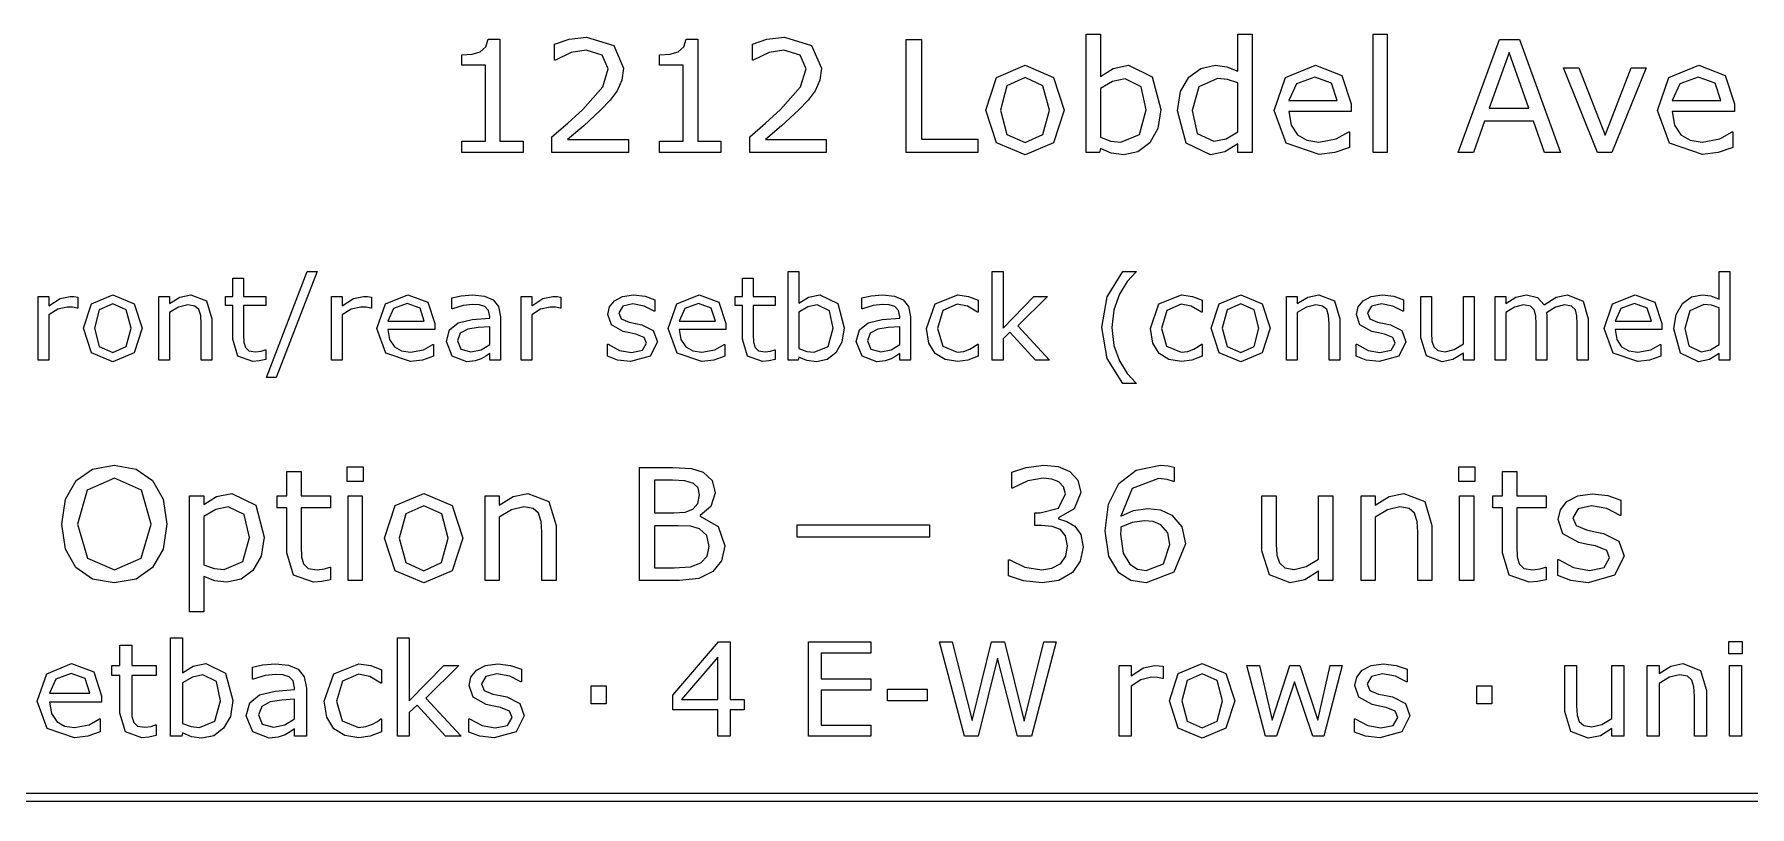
# Model space of a CAD drawing. Extents: x -1 to 182, y 89 to 480.
# Drawn here: x 17.92 to 52.92, y 464.5 to 480.25 of the extents above; entities that cross this region are included whole.
import ezdxf

# ---------------------------------------------------------------- set-up
doc = ezdxf.new("R2010")
doc.units = 0

msp = doc.modelspace()

# ---------------------------------------------------------------- linework, layer by layer
at = {"layer": 'Layer 1', "color": 7}
for points in [[(30.042574, 477.837838), (28.479881, 477.837838), (28.479881, 478.161849), (28.80544, 478.440901), (29.110848, 478.718403), (29.518575, 479.175739), (29.628645, 479.543158), (29.509273, 479.823761), (29.17906, 479.92608), (28.873654, 479.876471), (28.552744, 479.724542), (28.53724, 479.724542), (28.53724, 480.050103), (28.830244, 480.149322), (29.186812, 480.19428), (29.743368, 480.022198), (29.944903, 479.558661), (29.910799, 479.312165), (29.81313, 479.096674), (29.670504, 478.907539), (29.473615, 478.70135), (29.131001, 478.385091), (28.800791, 478.102938), (30.042574, 478.102938), (30.042574, 477.837838)], [(34.079531, 477.837838), (32.516838, 477.837838), (32.516838, 478.161849), (32.842399, 478.440901), (33.147805, 478.718403), (33.555533, 479.175739), (33.665602, 479.543158), (33.54623, 479.823761), (33.21602, 479.92608), (32.910612, 479.876471), (32.589701, 479.724542), (32.574197, 479.724542), (32.574197, 480.050103), (32.867204, 480.149322), (33.223769, 480.19428), (33.780325, 480.022198), (33.981863, 479.558661), (33.947756, 479.312165), (33.850088, 479.096674), (33.707461, 478.907539), (33.510575, 478.70135), (33.167961, 478.385091), (32.837748, 478.102938), (34.079531, 478.102938), (34.079531, 477.837838)], [(40.907011, 478.716854), (40.845001, 478.326181), (40.680671, 478.034726), (40.438823, 477.850242), (40.14892, 477.78978), (39.89157, 477.825437), (39.67453, 477.918454), (39.655928, 477.837838), (39.383076, 477.837838), (39.383076, 480.250091), (39.67453, 480.250091), (39.67453, 479.388129), (39.934981, 479.55246), (40.245038, 479.617572), (40.72873, 479.381928), (40.907011, 478.716853), (40.907011, 478.716854)], [(42.765812, 477.837838), (42.474356, 477.837838), (42.474356, 478.019222), (42.212358, 477.85024), (41.916252, 477.789779), (41.42326, 478.028524), (41.241875, 478.690498), (41.303885, 479.082722), (41.47442, 479.375727), (41.719365, 479.55556), (42.010819, 479.617572), (42.252664, 479.588117), (42.474356, 479.49975), (42.474356, 480.250091), (42.765812, 480.250091), (42.765812, 477.837838)], [(45.525328, 477.837838), (45.233874, 477.837838), (45.233874, 480.250091), (45.525328, 480.250091), (45.525328, 477.837838)], [(27.892319, 477.837838), (26.642786, 477.837838), (26.642786, 478.073482), (27.123374, 478.073482), (27.123374, 479.620673), (26.642786, 479.620673), (26.642786, 479.831512), (26.852074, 479.847015), (27.021055, 479.895074), (27.132677, 479.992743), (27.180736, 480.153973), (27.42103, 480.153973), (27.42103, 478.073482), (27.892319, 478.073482), (27.892319, 477.837838)], [(31.929276, 477.837838), (30.679743, 477.837838), (30.679743, 478.073482), (31.160331, 478.073482), (31.160331, 479.620673), (30.679743, 479.620673), (30.679743, 479.831512), (30.889031, 479.847015), (31.058015, 479.895074), (31.169634, 479.992743), (31.217693, 480.153973), (31.457987, 480.153973), (31.457987, 478.073482), (31.929276, 478.073482), (31.929276, 477.837838)], [(37.172361, 477.837838), (35.711987, 477.837838), (35.711987, 480.146221), (36.018946, 480.146221), (36.018946, 478.110689), (37.172361, 478.110689), (37.172361, 477.837838)], [(49.061544, 477.837838), (48.734432, 477.837838), (48.508089, 478.481209), (47.509701, 478.481209), (47.283358, 477.837838), (46.971751, 477.837838), (47.812008, 480.146221), (48.221286, 480.146221), (49.061544, 477.837838)], [(48.413522, 478.744758), (48.008895, 479.878021), (47.60272, 478.744758), (48.413522, 478.744758)], [(38.931941, 478.7029), (38.714901, 478.034725), (38.133541, 477.789779), (37.549082, 478.034725), (37.333593, 478.7029), (37.549082, 479.371076), (38.133541, 479.617572), (38.714901, 479.371076), (38.931941, 478.7029), (38.931941, 478.7029)], [(44.788941, 478.673445), (43.51305, 478.673445), (43.561109, 478.394393), (43.692885, 478.200606), (43.88357, 478.088985), (44.128518, 478.051778), (44.483533, 478.121541), (44.739332, 478.261067), (44.754836, 478.261067), (44.754836, 477.943258), (44.454079, 477.839388), (44.131619, 477.79753), (43.458795, 478.030074), (43.216948, 478.693599), (43.447942, 479.367975), (44.058755, 479.617572), (44.598259, 479.412934), (44.788944, 478.831574), (44.788941, 478.673445)], [(50.80872, 479.569513), (50.107991, 477.837838), (49.814983, 477.837838), (49.118903, 479.569513), (49.435164, 479.569513), (49.971564, 478.191304), (50.503315, 479.569513), (50.80872, 479.569513)], [(52.61171, 478.673445), (51.33582, 478.673445), (51.383879, 478.394393), (51.515654, 478.200606), (51.706339, 478.088985), (51.951285, 478.051778), (52.306302, 478.121541), (52.562101, 478.261067), (52.577606, 478.261067), (52.577606, 477.943258), (52.276849, 477.839388), (51.954388, 477.79753), (51.281562, 478.030074), (51.039717, 478.693599), (51.270711, 479.367975), (51.881525, 479.617572), (52.421025, 479.412934), (52.611713, 478.831574), (52.61171, 478.673445)], [(38.631184, 478.7029), (38.499411, 479.202094), (38.133541, 479.366425), (37.764572, 479.202094), (37.634347, 478.7029), (37.766122, 478.208358), (38.133541, 478.040926), (38.497861, 478.206807), (38.631184, 478.7029), (38.631184, 478.7029)], [(40.606257, 478.709102), (40.503937, 479.17884), (40.173724, 479.340071), (39.916375, 479.28426), (39.67453, 479.143184), (39.67453, 478.150997), (39.886922, 478.073483), (40.090008, 478.051779), (40.468279, 478.209909), (40.606257, 478.709102), (40.606257, 478.709102)], [(42.474356, 478.264168), (42.474356, 479.257905), (42.263517, 479.330768), (42.060429, 479.350922), (41.679056, 479.18039), (41.542632, 478.696699), (41.648052, 478.226961), (41.986015, 478.067281), (42.237162, 478.121541), (42.474356, 478.264168), (42.474356, 478.264168)], [(44.505237, 478.896687), (44.388966, 479.251703), (44.043251, 479.377277), (43.669631, 479.239301), (43.51305, 478.896687), (44.505237, 478.896687)], [(52.328006, 478.896687), (52.211735, 479.251703), (51.86602, 479.377277), (51.4924, 479.239301), (51.33582, 478.896687), (52.328006, 478.896687)], [(22.641871, 473.616138), (22.506996, 473.589396), (22.377934, 473.578932), (22.075627, 473.685902), (21.972145, 474.028904), (21.972145, 474.719558), (21.82448, 474.719558), (21.82448, 474.903268), (21.972145, 474.903268), (21.972145, 475.2765), (22.190736, 475.2765), (22.190736, 474.903268), (22.641871, 474.903268), (22.641871, 474.719558), (22.190736, 474.719558), (22.190736, 474.127735), (22.195388, 473.96728), (22.227944, 473.86031), (22.297707, 473.791709), (22.434907, 473.770781), (22.546528, 473.785896), (22.630244, 473.812639), (22.641873, 473.812639), (22.641871, 473.616138)], [(23.690643, 475.413701), (22.856974, 473.251045), (22.655824, 473.251045), (23.486004, 475.413701), (23.690643, 475.413701)], [(33.038897, 473.616137), (32.904023, 473.589395), (32.77496, 473.57893), (32.472655, 473.6859), (32.369172, 474.028902), (32.369172, 474.719557), (32.221508, 474.719557), (32.221508, 474.903266), (32.369172, 474.903266), (32.369172, 475.276499), (32.587762, 475.276499), (32.587762, 474.903266), (33.038897, 474.903266), (33.038897, 474.719557), (32.587762, 474.719557), (32.587762, 474.127733), (32.592419, 473.967278), (32.624976, 473.860308), (32.694738, 473.791708), (32.83194, 473.77078), (32.94356, 473.785895), (33.027277, 473.812638), (33.038892, 473.812638), (33.038897, 473.616137)], [(34.445786, 474.263771), (34.399277, 473.970766), (34.276029, 473.752175), (34.094647, 473.613812), (33.877218, 473.568466), (33.684207, 473.595208), (33.521425, 473.664971), (33.507474, 473.60451), (33.302835, 473.60451), (33.302835, 475.4137), (33.521425, 475.4137), (33.521425, 474.767228), (33.716762, 474.890477), (33.949306, 474.939311), (34.312073, 474.762577), (34.445786, 474.263771), (34.445786, 474.263771)], [(38.636225, 473.60451), (38.347869, 473.60451), (37.826971, 474.173079), (37.68512, 474.038204), (37.68512, 473.60451), (37.46653, 473.60451), (37.46653, 475.4137), (37.68512, 475.4137), (37.68512, 474.253307), (38.316476, 474.903266), (38.592039, 474.903266), (37.988589, 474.303304), (38.636225, 473.60451)], [(40.398903, 473.12547), (40.132643, 473.12547), (39.812894, 473.640554), (39.698949, 474.269585), (39.812894, 474.898615), (40.132643, 475.4137), (40.398903, 475.4137), (40.398903, 475.402071), (40.218682, 475.205572), (40.060554, 474.947449), (39.946606, 474.632352), (39.903585, 474.269584), (39.945445, 473.905653), (40.060554, 473.591719), (40.219847, 473.333596), (40.398903, 473.137096), (40.398903, 473.12547)], [(52.513267, 473.60451), (52.294674, 473.60451), (52.294674, 473.740548), (52.098176, 473.613812), (51.876096, 473.568466), (51.506351, 473.747524), (51.370313, 474.244005), (51.416822, 474.538173), (51.544721, 474.757927), (51.728432, 474.892802), (51.947022, 474.939311), (52.128407, 474.917218), (52.294674, 474.850943), (52.294674, 475.413699), (52.513267, 475.413699), (52.513267, 473.60451)], [(20.122261, 474.253307), (19.95948, 473.752175), (19.523461, 473.568466), (19.085116, 473.752175), (18.923498, 474.253307), (19.085116, 474.754438), (19.523461, 474.939311), (19.95948, 474.754438), (20.122261, 474.253307), (20.122261, 474.253307)], [(21.54659, 473.60451), (21.327999, 473.60451), (21.327999, 474.343999), (21.317535, 474.51143), (21.279166, 474.634678), (21.19545, 474.706767), (21.053598, 474.731185), (20.8664, 474.687002), (20.679203, 474.574218), (20.679203, 473.60451), (20.460612, 473.60451), (20.460612, 474.903266), (20.679203, 474.903266), (20.679203, 474.759089), (20.890818, 474.891639), (21.115222, 474.939311), (21.436133, 474.812574), (21.546591, 474.447481), (21.54659, 473.60451)], [(26.090493, 474.231216), (25.133576, 474.231216), (25.169621, 474.021927), (25.268452, 473.876587), (25.411466, 473.792872), (25.595175, 473.764966), (25.861438, 473.817289), (26.053286, 473.921933), (26.064915, 473.921933), (26.064915, 473.683576), (25.839347, 473.605674), (25.597502, 473.574281), (25.092882, 473.748688), (24.911498, 474.246332), (25.084743, 474.752114), (25.542854, 474.939312), (25.94748, 474.785833), (26.090494, 474.349814), (26.090493, 474.231216)], [(27.431108, 473.60451), (27.213679, 473.60451), (27.213679, 473.742873), (27.134614, 473.687063), (27.039271, 473.631252), (26.913698, 473.587069), (26.747428, 473.568466), (26.449773, 473.684738), (26.327688, 473.981231), (26.390475, 474.219588), (26.571859, 474.363766), (26.856725, 474.434691), (27.213679, 474.462597), (27.213679, 474.496315), (27.186938, 474.619564), (27.112524, 474.696303), (27.000902, 474.732347), (26.864864, 474.74165), (26.673014, 474.718396), (26.454424, 474.653283), (26.442796, 474.653283), (26.442796, 474.875363), (26.627669, 474.913732), (26.866027, 474.934661), (27.104382, 474.911407), (27.281115, 474.834667), (27.392737, 474.696304), (27.431107, 474.485852), (27.431108, 473.60451)], [(30.633235, 473.978905), (30.485568, 473.687063), (30.084431, 473.573117), (29.819332, 473.606835), (29.61818, 473.682412), (29.61818, 473.927746), (29.629796, 473.927746), (29.860012, 473.803335), (30.103021, 473.757989), (30.328588, 473.804497), (30.409979, 473.951), (30.365794, 474.067272), (30.196038, 474.134709), (30.073954, 474.159128), (29.937916, 474.189359), (29.694907, 474.321909), (29.62398, 474.538174), (29.656537, 474.689328), (29.757692, 474.816064), (29.9228, 474.902105), (30.148368, 474.934661), (30.383235, 474.905593), (30.582062, 474.836993), (30.582062, 474.603286), (30.570446, 474.603286), (30.366971, 474.706768), (30.132101, 474.749789), (29.92979, 474.70328), (29.847235, 474.567242), (29.897233, 474.446319), (30.055361, 474.380044), (30.190238, 474.352139), (30.315812, 474.326559), (30.550682, 474.206799), (30.633235, 473.978907), (30.633235, 473.978905)], [(32.033146, 474.231215), (31.076228, 474.231215), (31.112273, 474.021926), (31.211105, 473.876586), (31.35412, 473.79287), (31.537828, 473.764965), (31.804091, 473.817287), (31.99594, 473.921932), (32.007555, 473.921932), (32.007555, 473.683575), (31.781988, 473.605673), (31.540143, 473.574279), (31.035522, 473.748687), (30.85414, 474.24633), (31.027384, 474.752113), (31.485496, 474.939311), (31.890123, 474.785832), (32.033135, 474.349813), (32.033146, 474.231215)], [(35.795704, 473.60451), (35.578275, 473.60451), (35.578275, 473.742873), (35.49921, 473.687063), (35.403867, 473.631252), (35.278293, 473.587069), (35.112024, 473.568466), (34.814368, 473.684738), (34.692284, 473.981231), (34.75507, 474.219588), (34.936455, 474.363766), (35.221321, 474.434691), (35.578275, 474.462597), (35.578275, 474.496315), (35.551531, 474.619564), (35.477117, 474.696303), (35.365497, 474.732347), (35.229459, 474.74165), (35.03761, 474.718396), (34.81902, 474.653283), (34.807378, 474.653283), (34.807378, 474.875363), (34.99225, 474.913732), (35.230608, 474.934661), (35.468965, 474.911407), (35.645699, 474.834667), (35.757321, 474.696304), (35.795691, 474.485852), (35.795704, 473.60451)], [(37.177012, 473.6859), (36.968886, 473.60451), (36.76076, 473.575442), (36.502635, 473.616137), (36.301486, 473.741711), (36.170097, 473.953325), (36.123588, 474.252144), (36.297996, 474.752113), (36.76076, 474.933497), (36.97935, 474.902104), (37.177012, 474.825364), (37.177012, 474.582356), (37.165397, 474.582356), (36.958435, 474.702116), (36.75147, 474.743974), (36.457302, 474.6184), (36.350333, 474.252144), (36.454976, 473.890539), (36.75147, 473.764965), (36.886347, 473.782406), (37.009595, 473.827752), (37.099124, 473.878912), (37.165397, 473.926583), (37.177012, 473.926583), (37.177012, 473.6859)], [(41.745332, 473.6859), (41.537205, 473.60451), (41.329079, 473.575442), (41.070955, 473.616137), (40.869805, 473.741711), (40.738419, 473.953325), (40.69191, 474.252144), (40.866318, 474.752113), (41.329079, 474.933497), (41.54767, 474.902104), (41.745332, 474.825364), (41.745332, 474.582356), (41.733716, 474.582356), (41.526752, 474.702116), (41.319787, 474.743974), (41.025621, 474.6184), (40.91865, 474.252144), (41.023295, 473.890539), (41.319787, 473.764965), (41.454663, 473.782406), (41.577911, 473.827752), (41.667441, 473.878912), (41.733716, 473.926583), (41.745332, 473.926583), (41.745332, 473.6859)], [(43.132456, 474.253307), (42.969674, 473.752175), (42.533654, 473.568466), (42.095311, 473.752175), (41.933694, 474.253307), (42.095311, 474.754438), (42.533654, 474.939311), (42.969674, 474.754438), (43.132456, 474.253307), (43.132456, 474.253307)], [(44.556785, 473.60451), (44.338195, 473.60451), (44.338195, 474.343999), (44.327744, 474.51143), (44.289374, 474.634678), (44.205657, 474.706767), (44.063806, 474.731185), (43.876609, 474.687002), (43.689411, 474.574218), (43.689411, 473.60451), (43.47082, 473.60451), (43.47082, 474.903266), (43.689411, 474.903266), (43.689411, 474.759089), (43.901024, 474.891639), (44.12543, 474.939311), (44.44634, 474.812574), (44.556798, 474.447481), (44.556785, 473.60451)], [(45.905537, 473.978905), (45.757873, 473.687063), (45.356736, 473.573117), (45.091635, 473.606835), (44.890485, 473.682412), (44.890485, 473.927746), (44.9021, 473.927746), (45.132319, 473.803335), (45.375328, 473.757989), (45.600896, 473.804497), (45.682284, 473.951), (45.638102, 474.067272), (45.468345, 474.134709), (45.346261, 474.159128), (45.210223, 474.189359), (44.967214, 474.321909), (44.896288, 474.538174), (44.928845, 474.689328), (45.03, 474.816064), (45.195108, 474.902105), (45.420675, 474.934661), (45.655543, 474.905593), (45.854369, 474.836993), (45.854369, 474.603286), (45.842754, 474.603286), (45.639279, 474.706768), (45.404409, 474.749789), (45.202095, 474.70328), (45.119543, 474.567242), (45.169541, 474.446319), (45.327669, 474.380044), (45.462545, 474.352139), (45.588119, 474.326559), (45.822987, 474.206799), (45.905539, 473.978907), (45.905537, 473.978905)], [(49.620422, 473.60451), (49.401832, 473.60451), (49.401832, 474.343999), (49.393683, 474.505617), (49.36229, 474.630028), (49.28555, 474.705604), (49.141374, 474.731184), (48.957663, 474.684675), (48.773953, 474.568403), (48.779773, 474.505617), (48.782155, 474.435854), (48.782155, 473.60451), (48.563561, 473.60451), (48.563561, 474.343999), (48.555412, 474.506779), (48.524019, 474.63119), (48.44728, 474.705604), (48.303103, 474.731184), (48.122883, 474.687001), (47.943823, 474.574217), (47.943823, 473.60451), (47.725233, 473.60451), (47.725233, 474.903266), (47.943823, 474.903266), (47.943823, 474.759089), (48.147298, 474.891639), (48.364727, 474.939311), (48.589131, 474.8835), (48.727494, 474.728859), (48.969339, 474.889314), (49.203048, 474.939311), (49.518142, 474.809086), (49.620462, 474.447481), (49.620422, 473.60451)], [(51.128469, 474.231215), (50.171551, 474.231215), (50.207596, 474.021926), (50.306428, 473.876586), (50.44944, 473.79287), (50.633151, 473.764965), (50.899414, 473.817287), (51.09126, 473.921932), (51.102876, 473.921932), (51.102876, 473.683575), (50.877308, 473.605673), (50.635463, 473.574279), (50.130843, 473.748687), (49.949458, 474.24633), (50.122704, 474.752113), (50.580814, 474.939311), (50.98544, 474.785832), (51.128455, 474.349813), (51.128469, 474.231215)], [(18.809552, 474.664909), (18.797923, 474.664909), (18.702581, 474.681186), (18.594448, 474.686999), (18.399111, 474.641653), (18.217727, 474.526544), (18.217727, 473.60451), (17.999137, 473.60451), (17.999137, 474.903266), (18.217728, 474.903266), (18.217728, 474.711418), (18.446784, 474.859083), (18.650259, 474.903266), (18.732812, 474.899779), (18.809552, 474.889315), (18.809552, 474.664909)], [(19.896693, 474.253307), (19.797862, 474.627702), (19.523461, 474.75095), (19.246734, 474.627702), (19.149066, 474.253307), (19.247897, 473.8824), (19.523461, 473.756826), (19.7967, 473.881237), (19.896693, 474.253307), (19.896693, 474.253307)], [(24.797551, 474.664911), (24.785922, 474.664911), (24.69058, 474.681188), (24.582447, 474.687001), (24.38711, 474.641654), (24.205726, 474.526545), (24.205726, 473.60451), (23.987135, 473.60451), (23.987135, 474.903266), (24.205726, 474.903266), (24.205726, 474.711418), (24.434782, 474.859083), (24.638257, 474.903266), (24.72081, 474.899779), (24.79755, 474.889315), (24.797551, 474.664911)], [(25.877716, 474.398648), (25.790512, 474.664911), (25.531226, 474.759091), (25.251011, 474.655609), (25.133576, 474.398648), (25.877716, 474.398648)], [(28.662427, 474.664909), (28.650812, 474.664909), (28.55547, 474.681186), (28.447337, 474.686999), (28.252001, 474.641653), (28.070616, 474.526544), (28.070616, 473.60451), (27.852025, 473.60451), (27.852025, 474.903266), (28.070616, 474.903266), (28.070616, 474.711418), (28.299671, 474.859083), (28.503148, 474.903266), (28.585701, 474.899779), (28.66244, 474.889315), (28.662427, 474.664909)], [(31.820368, 474.398647), (31.733164, 474.664909), (31.473878, 474.759089), (31.193664, 474.655607), (31.076228, 474.398647), (31.820368, 474.398647)], [(34.220221, 474.257958), (34.143481, 474.610262), (33.895821, 474.731185), (33.70281, 474.689327), (33.521425, 474.583519), (33.521425, 473.83938), (33.680717, 473.781244), (33.833035, 473.764967), (34.116737, 473.883564), (34.220221, 474.257959), (34.220221, 474.257958)], [(42.906888, 474.253307), (42.808056, 474.627702), (42.533654, 474.75095), (42.256929, 474.627702), (42.159261, 474.253307), (42.258091, 473.8824), (42.533654, 473.756826), (42.806894, 473.881237), (42.906888, 474.253307), (42.906888, 474.253307)], [(47.294986, 473.60451), (47.076396, 473.60451), (47.076396, 473.748687), (46.86478, 473.614975), (46.641538, 473.568466), (46.322954, 473.692876), (46.209008, 474.060295), (46.209008, 474.903266), (46.427599, 474.903266), (46.427599, 474.163778), (46.436912, 473.994021), (46.476443, 473.874261), (46.557834, 473.799847), (46.703173, 473.776592), (46.888045, 473.820776), (47.076407, 473.933559), (47.076407, 474.903266), (47.294997, 474.903266), (47.294986, 473.60451)], [(50.915691, 474.398647), (50.828487, 474.664909), (50.569201, 474.759089), (50.288987, 474.655607), (50.171551, 474.398647), (50.915691, 474.398647)], [(52.294674, 473.924257), (52.294674, 474.66956), (52.136546, 474.724208), (51.984228, 474.739323), (51.698201, 474.611424), (51.595881, 474.248656), (51.674946, 473.896352), (51.92842, 473.776593), (52.116779, 473.817288), (52.294674, 473.924258), (52.294674, 473.924257)], [(27.213679, 473.924257), (27.213679, 474.285863), (26.977647, 474.268422), (26.763708, 474.234703), (26.61139, 474.150987), (26.553256, 473.996346), (26.620693, 473.827751), (26.826494, 473.771941), (27.036946, 473.816124), (27.213679, 473.924257), (27.213679, 473.924257)], [(35.578275, 473.924257), (35.578275, 474.285863), (35.342243, 474.268422), (35.128301, 474.234703), (34.975986, 474.150987), (34.917849, 473.996346), (34.985289, 473.827751), (35.191089, 473.771941), (35.401541, 473.816124), (35.578275, 473.924257), (35.578275, 473.924257)], [(20.334651, 471.149882), (20.550141, 470.770061), (20.626105, 470.260016), (20.548591, 469.748419), (20.334651, 469.373249), (19.996687, 469.137605), (19.553304, 469.05854), (19.10992, 469.139155), (18.771957, 469.373249), (18.556467, 469.74997), (18.482053, 470.260016), (18.556467, 470.76541), (18.773507, 471.149882), (19.111471, 471.382426), (19.553304, 471.463041), (19.998237, 471.380876), (20.334651, 471.149882), (20.334651, 471.149882)], [(24.632057, 471.128178), (24.303396, 471.128178), (24.303396, 471.430484), (24.632057, 471.430484), (24.632057, 471.128178)], [(32.006791, 469.816632), (31.941679, 469.512775), (31.766496, 469.295735), (31.479694, 469.150007), (31.08437, 469.106599), (30.265816, 469.106599), (30.265816, 471.414982), (30.949493, 471.414982), (31.327765, 471.396379), (31.568059, 471.318865), (31.752545, 471.146783), (31.809904, 470.897186), (31.72619, 470.616583), (31.502948, 470.432098), (31.502948, 470.419697), (31.871917, 470.213509), (32.006791, 469.816634), (32.006791, 469.816632)], [(39.148981, 470.218158), (39.271454, 470.050726), (39.319513, 469.790277), (39.262154, 469.500373), (39.100922, 469.27093), (38.826521, 469.1097), (38.482356, 469.05854), (38.104085, 469.105049), (37.798679, 469.204267), (37.798679, 469.528278), (37.821936, 469.528278), (38.131993, 469.384101), (38.476157, 469.32674), (38.683897, 469.359296), (38.862181, 469.455414), (38.967602, 469.605793), (39.003257, 469.813532), (38.96295, 470.01817), (38.854429, 470.146844), (38.685448, 470.211956), (38.471509, 470.230559), (38.331981, 470.230559), (38.331981, 470.487907), (38.440502, 470.487907), (38.815673, 470.585576), (38.956748, 470.87393), (38.921093, 471.019657), (38.821875, 471.123527), (38.679246, 471.179337), (38.507164, 471.194839), (38.194006, 471.142129), (37.880846, 470.993301), (37.865341, 470.993301), (37.865341, 471.317312), (38.158345, 471.416531), (38.514913, 471.463039), (38.812569, 471.432034), (39.045114, 471.332815), (39.214095, 471.152981), (39.271454, 470.906485), (39.13503, 470.570072), (38.81567, 470.390238), (38.81567, 470.368534), (38.986202, 470.315825), (39.148981, 470.218156), (39.148981, 470.218158)], [(41.404655, 469.85539), (41.172113, 469.280232), (40.604706, 469.05854), (40.294647, 469.11125), (40.048151, 469.267829), (39.841961, 469.608893), (39.770648, 470.120489), (39.835762, 470.664642), (40.0466, 471.086321), (40.398517, 471.359172), (40.900812, 471.458391), (41.054291, 471.450638), (41.179862, 471.422733), (41.179862, 471.126627), (41.164358, 471.126627), (41.032582, 471.170036), (40.854301, 471.191739), (40.32255, 470.98245), (40.091556, 470.419695), (40.347354, 470.539067), (40.640359, 470.580925), (40.899259, 470.553019), (41.13025, 470.444499), (41.334889, 470.205754), (41.404652, 469.855388), (41.404655, 469.85539)], [(47.311264, 471.128178), (46.982604, 471.128178), (46.982604, 471.430485), (47.311264, 471.430485), (47.311264, 471.128178)], [(23.966982, 469.122101), (23.787149, 469.086444), (23.615066, 469.072493), (23.211991, 469.21512), (23.074015, 469.672456), (23.074015, 470.593328), (22.877128, 470.593328), (22.877128, 470.838274), (23.074015, 470.838274), (23.074015, 471.335918), (23.365469, 471.335918), (23.365469, 470.838274), (23.966982, 470.838274), (23.966982, 470.593328), (23.365469, 470.593328), (23.365469, 469.80423), (23.371671, 469.59029), (23.41508, 469.447663), (23.508097, 469.356196), (23.691031, 469.328291), (23.839859, 469.348444), (23.95148, 469.384101), (23.966982, 469.384101), (23.966982, 469.122101)], [(31.490544, 470.856877), (31.462639, 470.997954), (31.372723, 471.090971), (31.195989, 471.142131), (30.93864, 471.152984), (30.572772, 471.152984), (30.572772, 470.486359), (30.969647, 470.486359), (31.19909, 470.500311), (31.357221, 470.562322), (31.459538, 470.681695), (31.490544, 470.856877), (31.490544, 470.856877)], [(48.768539, 469.122101), (48.588705, 469.086444), (48.416623, 469.072493), (48.013546, 469.215119), (47.875572, 469.672455), (47.875572, 470.593328), (47.678682, 470.593328), (47.678682, 470.838274), (47.875572, 470.838274), (47.875572, 471.335917), (48.167026, 471.335917), (48.167026, 470.838274), (48.768539, 470.838274), (48.768539, 470.593328), (48.167026, 470.593328), (48.167026, 469.80423), (48.173217, 469.59029), (48.216624, 469.447663), (48.309641, 469.356196), (48.492576, 469.328291), (48.641404, 469.348444), (48.753024, 469.384101), (48.768529, 469.384101), (48.768539, 469.122101)], [(22.613578, 469.993366), (22.553117, 469.607343), (22.382585, 469.312788), (22.14074, 469.134504), (21.847735, 469.072493), (21.602788, 469.101948), (21.381097, 469.193415), (21.381097, 468.467879), (21.089642, 468.467879), (21.089642, 470.838274), (21.381097, 470.838274), (21.381097, 470.65689), (21.641546, 470.81967), (21.951604, 470.886333), (22.438395, 470.649139), (22.613578, 469.993366), (22.613578, 469.993366)], [(24.613454, 469.106599), (24.321999, 469.106599), (24.321999, 470.838274), (24.613454, 470.838274), (24.613454, 469.106599)], [(26.66604, 469.971661), (26.448998, 469.303486), (25.867639, 469.05854), (25.283179, 469.303486), (25.067689, 469.971661), (25.283179, 470.639837), (25.867639, 470.886333), (26.448998, 470.639837), (26.66604, 469.971661), (26.66604, 469.971661)], [(28.565145, 469.106599), (28.273691, 469.106599), (28.273691, 470.092584), (28.259748, 470.315826), (28.208588, 470.480157), (28.096968, 470.576275), (27.907834, 470.608831), (27.658237, 470.54992), (27.40864, 470.399542), (27.40864, 469.106599), (27.117183, 469.106599), (27.117183, 470.838274), (27.40864, 470.838274), (27.40864, 470.646038), (27.690791, 470.822771), (27.989997, 470.886333), (28.417878, 470.717351), (28.565156, 470.23056), (28.565145, 469.106599)], [(44.415321, 469.106599), (44.123867, 469.106599), (44.123867, 469.298835), (43.841713, 469.120552), (43.544057, 469.05854), (43.119277, 469.224421), (42.967348, 469.714313), (42.967348, 470.838274), (43.258805, 470.838274), (43.258805, 469.852289), (43.271214, 469.625947), (43.323924, 469.466267), (43.432445, 469.367048), (43.626231, 469.336042), (43.872727, 469.394953), (44.123875, 469.545331), (44.123875, 470.838274), (44.415329, 470.838274), (44.415321, 469.106599)], [(46.436901, 469.106599), (46.145445, 469.106599), (46.145445, 470.092584), (46.131501, 470.315826), (46.080341, 470.480157), (45.968719, 470.576275), (45.779585, 470.608831), (45.529988, 470.54992), (45.280391, 470.399542), (45.280391, 469.106599), (44.988937, 469.106599), (44.988937, 470.838274), (45.280391, 470.838274), (45.280391, 470.646038), (45.562545, 470.822771), (45.861751, 470.886333), (46.289629, 470.717351), (46.436909, 470.23056), (46.436901, 469.106599)], [(47.292661, 469.106599), (47.001207, 469.106599), (47.001207, 470.838274), (47.292661, 470.838274), (47.292661, 469.106599)], [(50.357585, 469.605792), (50.160698, 469.216669), (49.625849, 469.06474), (49.272382, 469.109699), (49.004182, 469.210467), (49.004182, 469.537579), (49.019687, 469.537579), (49.326645, 469.371698), (49.650656, 469.311236), (49.951413, 469.373248), (50.059932, 469.568585), (50.001022, 469.723614), (49.77468, 469.813531), (49.6119, 469.846087), (49.430515, 469.886394), (49.106504, 470.063127), (49.011937, 470.351482), (49.055344, 470.553019), (49.190221, 470.722001), (49.410362, 470.836723), (49.711119, 470.880131), (50.024277, 470.841374), (50.289375, 470.749907), (50.289375, 470.438298), (50.273871, 470.438298), (50.00257, 470.576274), (49.68941, 470.633634), (49.419659, 470.571623), (49.30959, 470.390239), (49.376252, 470.229009), (49.587093, 470.140642), (49.766925, 470.103435), (49.934358, 470.069329), (50.247516, 469.909649), (50.357585, 469.605792), (50.357585, 469.605792)], [(22.312822, 469.985613), (22.205852, 470.453801), (21.87719, 470.60883), (21.624493, 470.55457), (21.381097, 470.411943), (21.381097, 469.430609), (21.593487, 469.354645), (21.796575, 469.334491), (22.176396, 469.498822), (22.312822, 469.985614), (22.312822, 469.985613)], [(26.365282, 469.971661), (26.233508, 470.470855), (25.867639, 470.635186), (25.49867, 470.470855), (25.368445, 469.971661), (25.50022, 469.477119), (25.867639, 469.309687), (26.231957, 469.475568), (26.365282, 469.971661), (26.365282, 469.971661)], [(31.687431, 469.80423), (31.645574, 470.025921), (31.493645, 470.165448), (31.31226, 470.215057), (31.054914, 470.227458), (30.572772, 470.227458), (30.572772, 469.368597), (30.978949, 469.368597), (31.309159, 469.38875), (31.52, 469.466265), (31.647125, 469.60424), (31.687431, 469.804228), (31.687431, 469.80423)], [(36.186377, 469.993366), (33.48577, 469.993366), (33.48577, 470.241412), (36.186377, 470.241412), (36.186377, 469.993366)], [(41.089946, 469.842989), (41.046539, 470.081733), (40.907011, 470.246064), (40.748883, 470.311176), (40.567498, 470.326678), (40.322552, 470.295673), (40.090008, 470.199554), (40.085351, 470.132892), (40.083764, 470.053827), (40.133373, 469.666254), (40.272898, 469.443012), (40.426377, 469.342243), (40.607762, 469.311238), (40.961227, 469.447663), (41.089901, 469.842987), (41.089946, 469.842989)], [(21.972791, 466.664116), (21.921115, 466.338554), (21.784172, 466.095675), (21.582635, 465.941938), (21.341048, 465.891554), (21.126591, 465.921268), (20.945724, 465.998782), (20.930221, 465.931603), (20.702845, 465.931603), (20.702845, 467.941814), (20.945724, 467.941814), (20.945724, 467.223512), (21.162764, 467.360455), (21.421146, 467.414715), (21.824222, 467.218344), (21.972791, 466.664116), (21.972791, 466.664116)], [(26.628832, 465.931603), (26.308439, 465.931603), (25.729663, 466.563347), (25.57205, 466.413485), (25.57205, 465.931603), (25.329171, 465.931603), (25.329171, 467.941814), (25.57205, 467.941814), (25.57205, 466.652488), (26.273557, 467.374666), (26.579738, 467.374666), (25.909239, 466.70804), (26.628832, 465.931603)], [(20.409581, 465.944522), (20.25972, 465.914808), (20.116318, 465.90318), (19.780421, 466.022035), (19.665442, 466.403149), (19.665442, 467.170543), (19.501369, 467.170543), (19.501369, 467.374664), (19.665442, 467.374664), (19.665442, 467.789367), (19.908321, 467.789367), (19.908321, 467.374664), (20.409581, 467.374664), (20.409581, 467.170543), (19.908321, 467.170543), (19.908321, 466.512961), (19.913488, 466.334677), (19.949661, 466.215822), (20.027176, 466.139599), (20.179621, 466.116345), (20.303644, 466.133141), (20.396662, 466.162854), (20.409582, 466.162854), (20.409581, 465.944522)], [(32.401083, 466.472913), (32.115571, 466.472913), (32.115571, 465.931603), (31.867525, 465.931603), (31.867525, 466.472913), (30.946392, 466.472913), (30.946392, 466.770052), (31.877859, 467.855256), (32.115571, 467.855256), (32.115571, 466.679618), (32.401083, 466.679618), (32.401083, 466.472913)], [(34.9849, 465.931603), (33.717537, 465.931603), (33.717537, 467.855256), (34.9849, 467.855256), (34.9849, 467.62788), (33.973336, 467.62788), (33.973336, 467.100781), (34.9849, 467.100781), (34.9849, 466.873405), (33.973336, 466.873405), (33.973336, 466.158979), (34.9849, 466.158979), (34.9849, 465.931603)], [(38.766318, 467.855256), (38.266351, 465.931603), (37.978254, 465.931603), (37.573887, 467.528403), (37.178563, 465.931603), (36.896925, 465.931603), (36.387915, 467.855256), (36.650172, 467.855256), (37.05454, 466.255872), (37.452446, 467.855256), (37.712121, 467.855256), (38.113903, 466.240369), (38.515689, 467.855256), (38.766318, 467.855256)], [(52.765446, 467.616253), (52.491561, 467.616253), (52.491561, 467.868175), (52.765446, 467.868175), (52.765446, 467.616253)], [(19.29208, 466.627942), (18.228838, 466.627942), (18.268888, 466.395398), (18.3787, 466.23391), (18.537605, 466.140892), (18.741726, 466.109886), (19.037574, 466.168022), (19.250739, 466.284294), (19.263658, 466.284294), (19.263658, 466.019453), (19.013028, 465.932895), (18.744311, 465.898013), (18.183622, 466.0918), (17.982084, 466.644737), (18.174579, 467.206717), (18.683591, 467.414715), (19.133175, 467.244183), (19.29208, 466.759717), (19.29208, 466.627942)], [(19.05566, 466.813977), (18.958767, 467.109824), (18.670671, 467.214469), (18.359321, 467.099489), (18.228838, 466.813977), (19.05566, 466.813977)], [(23.472698, 465.931603), (23.231111, 465.931603), (23.231111, 466.08534), (23.143261, 466.023329), (23.037324, 465.961317), (22.897798, 465.912224), (22.713055, 465.891553), (22.382327, 466.020743), (22.246676, 466.35018), (22.316439, 466.615022), (22.517977, 466.775218), (22.834495, 466.854025), (23.231111, 466.885031), (23.231111, 466.922496), (23.201397, 467.059438), (23.118715, 467.144704), (22.994692, 467.184754), (22.843538, 467.195088), (22.630373, 467.169249), (22.387494, 467.096902), (22.374575, 467.096902), (22.374575, 467.343657), (22.579988, 467.38629), (22.844829, 467.409544), (23.109671, 467.383705), (23.306041, 467.298439), (23.430064, 467.144702), (23.472697, 466.910866), (23.472698, 465.931603)], [(25.007486, 466.022037), (24.776234, 465.931603), (24.544983, 465.899305), (24.258179, 465.944522), (24.034678, 466.084048), (23.888693, 466.319176), (23.837016, 466.651197), (24.030803, 467.206717), (24.544983, 467.408255), (24.787861, 467.373374), (25.007486, 467.288108), (25.007486, 467.018099), (24.994567, 467.018099), (24.764607, 467.151165), (24.534647, 467.197674), (24.207794, 467.058148), (24.088938, 466.651197), (24.20521, 466.249413), (24.534647, 466.109886), (24.684508, 466.129264), (24.821451, 466.179649), (24.920928, 466.236493), (24.994567, 466.289461), (25.007486, 466.289461), (25.007486, 466.022037)], [(27.915573, 466.347598), (27.751502, 466.023329), (27.305794, 465.896721), (27.011236, 465.934187), (26.787738, 466.018161), (26.787738, 466.290754), (26.800649, 466.290754), (27.056445, 466.152519), (27.326455, 466.102135), (27.577087, 466.153811), (27.667518, 466.316592), (27.618428, 466.445783), (27.429809, 466.520714), (27.294157, 466.547844), (27.143004, 466.581433), (26.872994, 466.728711), (26.794188, 466.969006), (26.830362, 467.136954), (26.942757, 467.277772), (27.126208, 467.373374), (27.37684, 467.409547), (27.637806, 467.377249), (27.858722, 467.301027), (27.858722, 467.041353), (27.84581, 467.041353), (27.619727, 467.156333), (27.358761, 467.204133), (27.133968, 467.152457), (27.042243, 467.001304), (27.097794, 466.866945), (27.273493, 466.793306), (27.423356, 466.7623), (27.562881, 466.733879), (27.823847, 466.600812), (27.915573, 466.347598), (27.915573, 466.347598)], [(31.867525, 466.679618), (31.867525, 467.547781), (31.122091, 466.679618), (31.867525, 466.679618)], [(40.954813, 467.109824), (40.941902, 467.109824), (40.835965, 467.127911), (40.715818, 467.13437), (40.498778, 467.083985), (40.29724, 466.956086), (40.29724, 465.931603), (40.05436, 465.931603), (40.05436, 467.374666), (40.29724, 467.374666), (40.29724, 467.161501), (40.551745, 467.325573), (40.777828, 467.374666), (40.869554, 467.37079), (40.954821, 467.359161), (40.954813, 467.109824)], [(42.413377, 466.652488), (42.232511, 466.095675), (41.748046, 465.891554), (41.260997, 466.095675), (41.081419, 466.652488), (41.260997, 467.209301), (41.748046, 467.414715), (42.232511, 467.209301), (42.413377, 466.652488), (42.413377, 466.652488)], [(44.604455, 467.374666), (44.228512, 465.931603), (44.003719, 465.931603), (43.632941, 467.043937), (43.264747, 465.931603), (43.041246, 465.931603), (42.661424, 467.374666), (42.91464, 467.374666), (43.17948, 466.257164), (43.539924, 467.374666), (43.740168, 467.374666), (44.109656, 466.257164), (44.360285, 467.374666), (44.604455, 467.374666)], [(45.985507, 466.347598), (45.821434, 466.023329), (45.375725, 465.896721), (45.08117, 465.934187), (44.857672, 466.018161), (44.857672, 466.290754), (44.870583, 466.290754), (45.126382, 466.152519), (45.396392, 466.102135), (45.647021, 466.153811), (45.737455, 466.316592), (45.688362, 466.445783), (45.499743, 466.520714), (45.364094, 466.547844), (45.212941, 466.581433), (44.942931, 466.728711), (44.864125, 466.969006), (44.900299, 467.136954), (45.012694, 467.277772), (45.196145, 467.373374), (45.446776, 467.409547), (45.707742, 467.377249), (45.928659, 467.301027), (45.928659, 467.041353), (45.915747, 467.041353), (45.689664, 467.156333), (45.428697, 467.204133), (45.203905, 467.152457), (45.112179, 467.001304), (45.167731, 466.866945), (45.34343, 466.793306), (45.493293, 466.7623), (45.632818, 466.733879), (45.893784, 466.600812), (45.98551, 466.347598), (45.985507, 466.347598)], [(50.352161, 465.931603), (50.109282, 465.931603), (50.109282, 466.0918), (49.874155, 465.94323), (49.626108, 465.891554), (49.272125, 466.029788), (49.145517, 466.438032), (49.145517, 467.374666), (49.388396, 467.374666), (49.388396, 466.553011), (49.398741, 466.364393), (49.442668, 466.231326), (49.533099, 466.148644), (49.69459, 466.122805), (49.900002, 466.171897), (50.109292, 466.297213), (50.109292, 467.374665), (50.352172, 467.374665), (50.352161, 465.931603)], [(52.036809, 465.931603), (51.793932, 465.931603), (51.793932, 466.753257), (51.78229, 466.939292), (51.739658, 467.076235), (51.646641, 467.156333), (51.489027, 467.183463), (51.28103, 467.13437), (51.073033, 467.009055), (51.073033, 465.931603), (50.830154, 465.931603), (50.830154, 467.374666), (51.073033, 467.374666), (51.073033, 467.214469), (51.30816, 467.361746), (51.557498, 467.414715), (51.914066, 467.273897), (52.036795, 466.868237), (52.036809, 465.931603)], [(52.749944, 465.931603), (52.507065, 465.931603), (52.507065, 467.374666), (52.749944, 467.374666), (52.749944, 465.931603)], [(21.722161, 466.657657), (21.636895, 467.049106), (21.361718, 467.183464), (21.147261, 467.136955), (20.945724, 467.019392), (20.945724, 466.19257), (21.122715, 466.127974), (21.291955, 466.109887), (21.607181, 466.241662), (21.722161, 466.657657), (21.722161, 466.657657)], [(29.589889, 466.591769), (29.281123, 466.591769), (29.281123, 466.957379), (29.589889, 466.957379), (29.589889, 466.591769)], [(36.135992, 466.656364), (35.329839, 466.656364), (35.329839, 466.8902), (36.135992, 466.8902), (36.135992, 466.656364)], [(42.162748, 466.652488), (42.052936, 467.068483), (41.748046, 467.205425), (41.440572, 467.068483), (41.33205, 466.652488), (41.441863, 466.240369), (41.748046, 466.100843), (42.051645, 466.239077), (42.162748, 466.652488), (42.162748, 466.652488)], [(47.659823, 466.591769), (47.351054, 466.591769), (47.351054, 466.957379), (47.659823, 466.957379), (47.659823, 466.591769)], [(23.231111, 466.286878), (23.231111, 466.688662), (22.968853, 466.669284), (22.731142, 466.631818), (22.561902, 466.538801), (22.497306, 466.366977), (22.572237, 466.17965), (22.800905, 466.117638), (23.034741, 466.166731), (23.231111, 466.286878), (23.231111, 466.286878)], [(4.762494, 464.608688), (64.029086, 464.608688), (64.029086, 457.72953), (4.762494, 457.72953), (4.762494, 464.608688)]]:
    msp.add_lwpolyline(points, dxfattribs=at)
for points in [[(20.306745, 470.260016), (20.105207, 470.952996), (19.554854, 471.197942), (19.0014, 470.952996), (18.801413, 470.260016), (19.006051, 469.563935), (19.554854, 469.32364), (20.102107, 469.563935), (20.306745, 470.260016), (20.306745, 470.260016)], [(4.603848, 464.767334), (4.603848, 345.123108), (64.187733, 345.123108), (64.187733, 464.767334), (4.603848, 464.767334)]]:
    msp.add_lwpolyline(points, close=True, dxfattribs=at)

doc.saveas('drawing.dxf')
